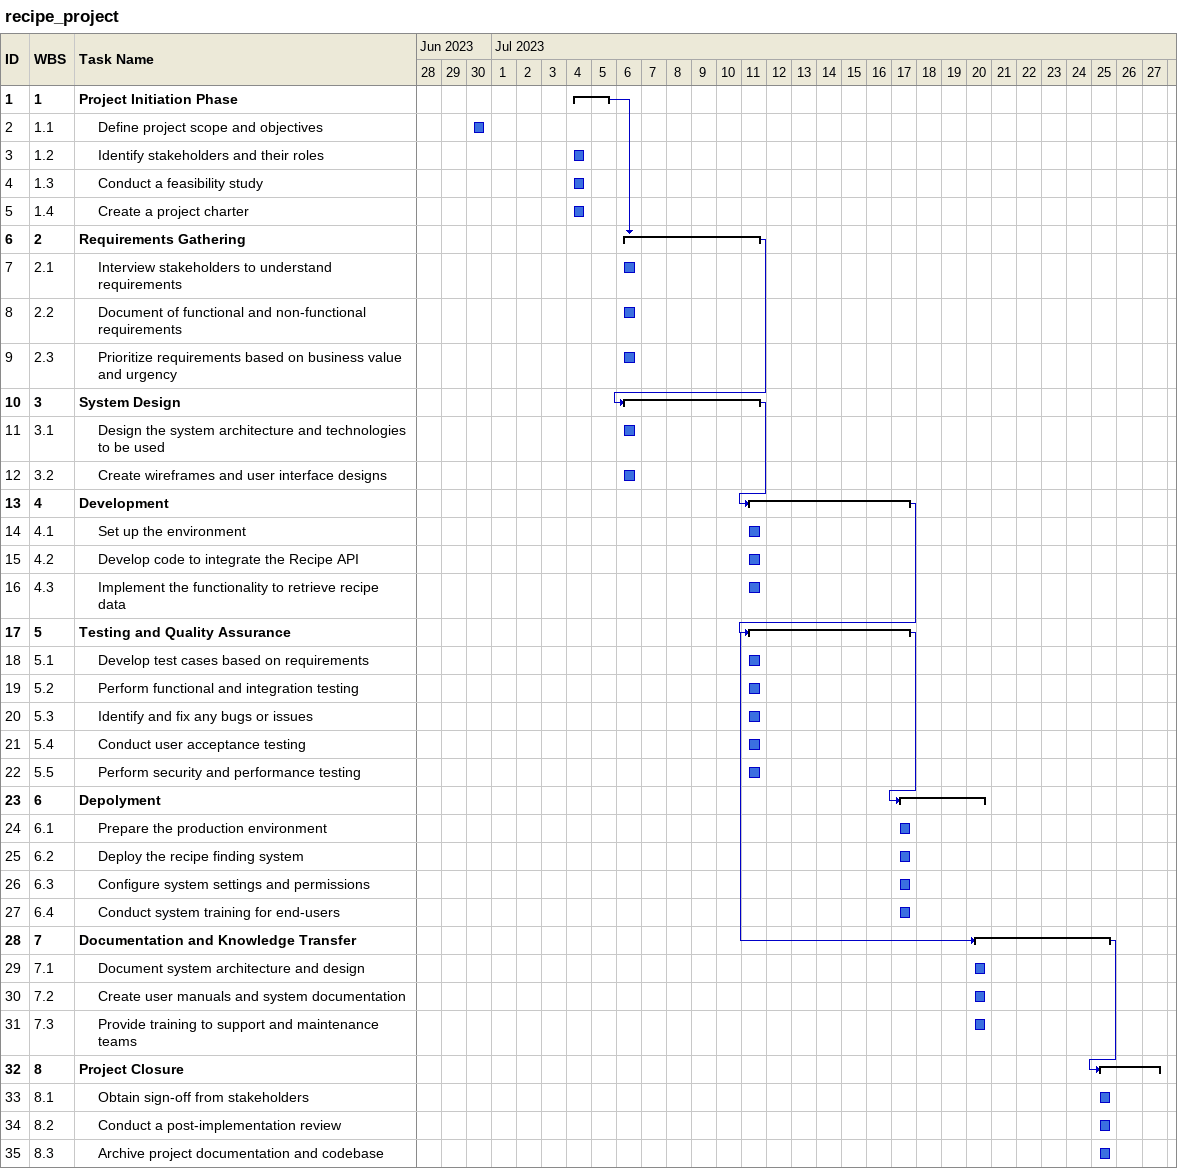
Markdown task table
recipe_project

| ID | WBS | Task | Start | Finish | Predecessors |
|---|---|---|---|---|---|
| 1 | 1 | **Project Initiation Phase** | 2023-07-04 | 2023-07-05 |  |
| 2 | 1.1 | Define project scope and objectives | 2023-06-30 | 2023-06-30 |  |
| 3 | 1.2 | Identify stakeholders and their roles | 2023-07-04 | 2023-07-04 |  |
| 4 | 1.3 | Conduct a feasibility study | 2023-07-04 | 2023-07-04 |  |
| 5 | 1.4 | Create a project charter | 2023-07-04 | 2023-07-04 |  |
| 6 | 2 | **Requirements Gathering** | 2023-07-06 | 2023-07-11 | 1 |
| 7 | 2.1 | Interview stakeholders to understand requirements | 2023-07-06 | 2023-07-06 |  |
| 8 | 2.2 | Document of functional and non-functional requirements | 2023-07-06 | 2023-07-06 |  |
| 9 | 2.3 | Prioritize requirements based on business value and urgency | 2023-07-06 | 2023-07-06 |  |
| 10 | 3 | **System Design** | 2023-07-06 | 2023-07-11 | 6 |
| 11 | 3.1 | Design the system architecture and technologies to be used | 2023-07-06 | 2023-07-06 |  |
| 12 | 3.2 | Create wireframes and user interface designs | 2023-07-06 | 2023-07-06 |  |
| 13 | 4 | **Development** | 2023-07-11 | 2023-07-17 | 10 |
| 14 | 4.1 | Set up the environment | 2023-07-11 | 2023-07-11 |  |
| 15 | 4.2 | Develop code to integrate the Recipe API | 2023-07-11 | 2023-07-11 |  |
| 16 | 4.3 | Implement the functionality to retrieve recipe data | 2023-07-11 | 2023-07-11 |  |
| 17 | 5 | **Testing and Quality Assurance** | 2023-07-11 | 2023-07-17 | 13 |
| 18 | 5.1 | Develop test cases based on requirements | 2023-07-11 | 2023-07-11 |  |
| 19 | 5.2 | Perform functional and integration testing | 2023-07-11 | 2023-07-11 |  |
| 20 | 5.3 | Identify and fix any bugs or issues | 2023-07-11 | 2023-07-11 |  |
| 21 | 5.4 | Conduct user acceptance testing | 2023-07-11 | 2023-07-11 |  |
| 22 | 5.5 | Perform security and performance testing | 2023-07-11 | 2023-07-11 |  |
| 23 | 6 | **Depolyment** | 2023-07-17 | 2023-07-20 | 17 |
| 24 | 6.1 | Prepare the production environment | 2023-07-17 | 2023-07-17 |  |
| 25 | 6.2 | Deploy the recipe finding system | 2023-07-17 | 2023-07-17 |  |
| 26 | 6.3 | Configure system settings and permissions | 2023-07-17 | 2023-07-17 |  |
| 27 | 6.4 | Conduct system training for end-users | 2023-07-17 | 2023-07-17 |  |
| 28 | 7 | **Documentation and Knowledge Transfer** | 2023-07-20 | 2023-07-25 | 17SS |
| 29 | 7.1 | Document system architecture and design | 2023-07-20 | 2023-07-20 |  |
| 30 | 7.2 | Create user manuals and system documentation | 2023-07-20 | 2023-07-20 |  |
| 31 | 7.3 | Provide training to support and maintenance teams | 2023-07-20 | 2023-07-20 |  |
| 32 | 8 | **Project Closure** | 2023-07-25 | 2023-07-27 | 28 |
| 33 | 8.1 | Obtain sign-off from stakeholders | 2023-07-25 | 2023-07-25 |  |
| 34 | 8.2 | Conduct a post-implementation review | 2023-07-25 | 2023-07-25 |  |
| 35 | 8.3 | Archive project documentation and codebase | 2023-07-25 | 2023-07-25 |  |
